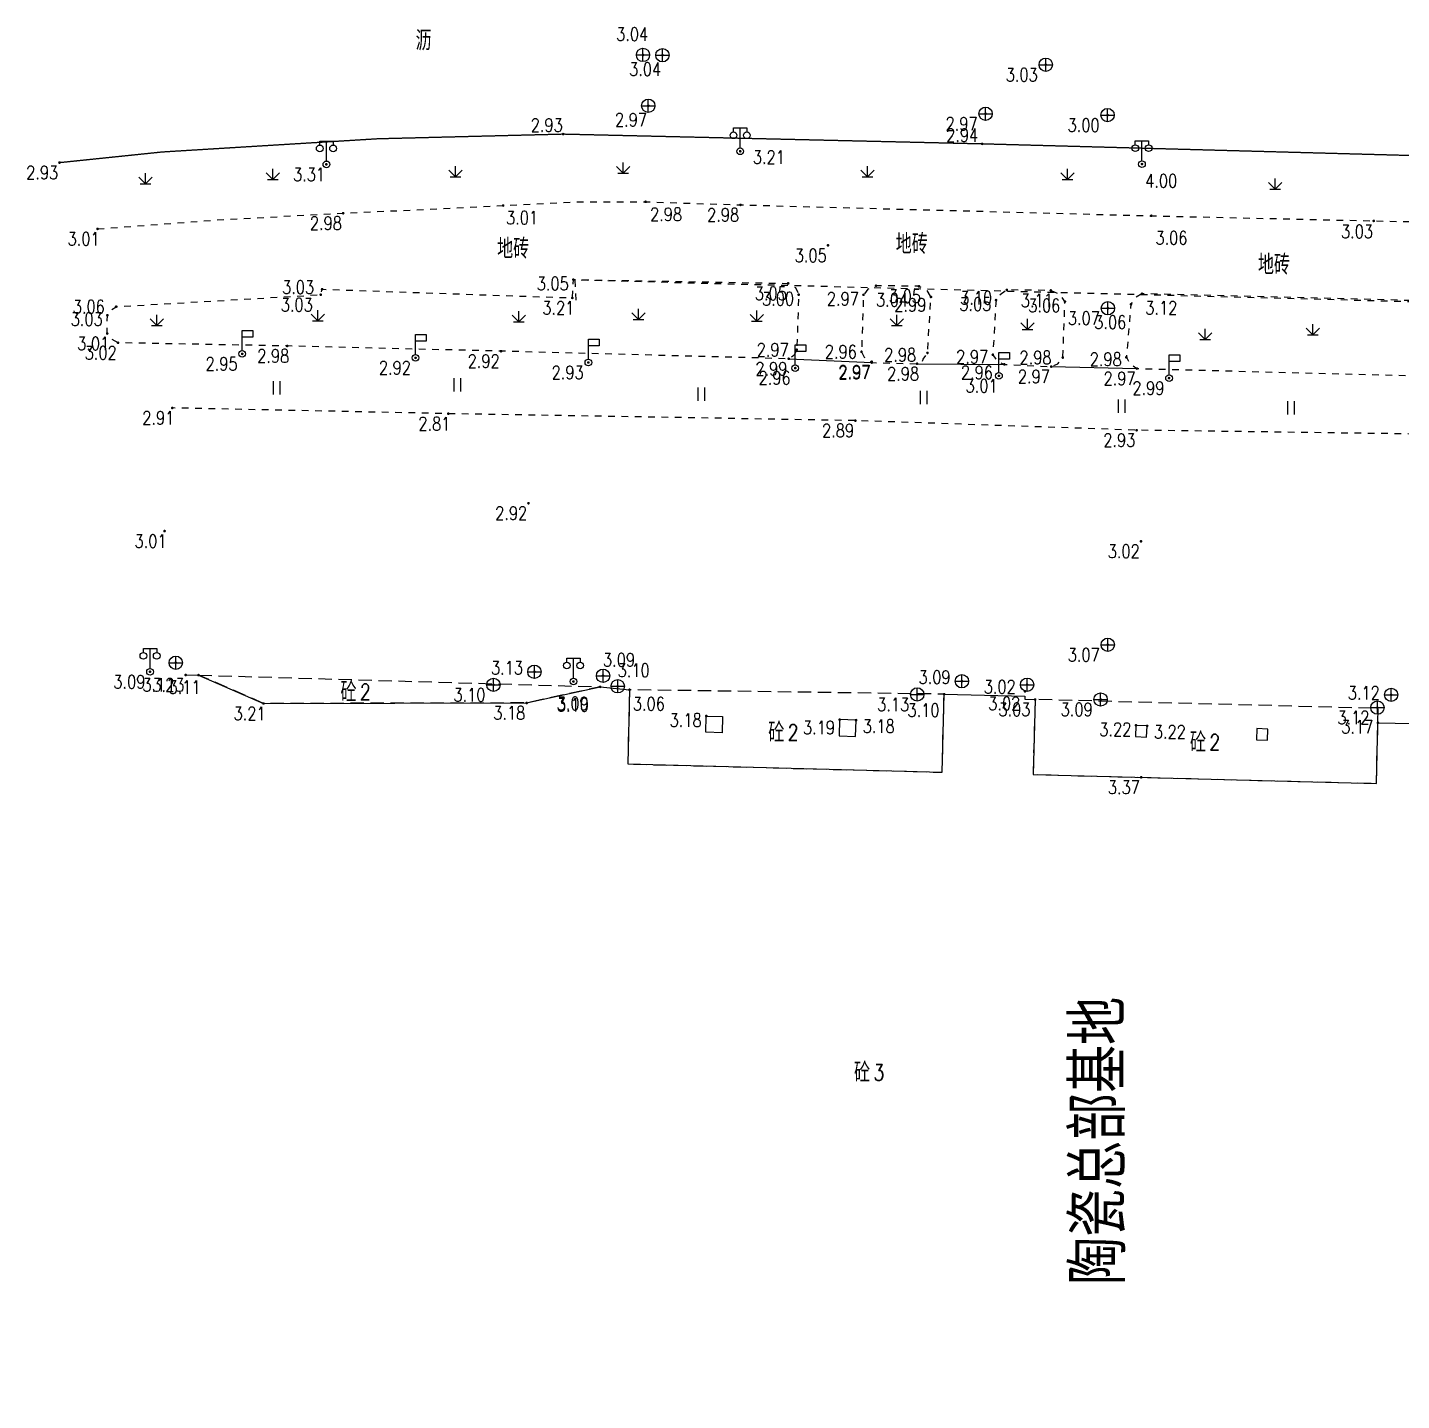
# Model space of a CAD drawing. Extents: x 500064 to 501389, y 2542464 to 2545400.
# Drawn here: x 500644.3 to 500747.4, y 2544947.7 to 2545050.8 of the extents above; entities that cross this region are included whole.
import ezdxf
from ezdxf.enums import TextEntityAlignment as Align

# ---------------------------------------------------------------- set-up
doc = ezdxf.new("R2010")
doc.units = 0
doc.header["$LTSCALE"] = 0.5
doc.linetypes.add('X5', pattern=[3, 2, -1])
doc.linetypes.add('X6', pattern=[2, 1, -1])
doc.layers.get('0').update_dxf_attribs({"linetype": 'CONTINUOUS', "lineweight": 5})
for name, color, linetype in [('0-文字', 7, 'CONTINUOUS'), ('GCD', 8, 'CONTINUOUS'), ('地形图', 8, 'CONTINUOUS')]:
    doc.layers.add(name, color=color, linetype=linetype)
doc.styles.add('HZ', font='romans.shx', dxfattribs={"width": 0.8, "bigfont": 'hztxt.shx'})
doc.styles.get("Standard").update_dxf_attribs({"font": 'simplex1.shx', "width": 0.7, "bigfont": 'hztxt.shx'})
doc.linetypes.add('1161', pattern='A,0,[149,AAA.SHX,S=0.15,R=0,X=0,Y=0],-1.6', length=1.6)

# ---------------------------------------------------------------- blocks, each defined once
blk = doc.blocks.new('gc097')
for p, q in [((-1, 2.9), (-1, 3.5)), ((-1, 3.5), (1, 3.5)), ((0, 0.5), (0, 3.5)), ((1, 3.5), (1, 2.9))]:
    blk.add_line(p, q)
for centre in [(-1, 2.4), (1, 2.4), (0, 0)]:
    blk.add_circle(centre, 0.5)
blk = doc.blocks.new('gc043')
for p, q in [((-1, 0), (1, 0)), ((0, -1), (0, 1))]:
    blk.add_line(p, q)
blk.add_circle((0, 0), 1)
blk = doc.blocks.new('gc124')
for p, q in [((-1, 1), (0, 0)), ((-0.8, 0), (0.8, 0)), ((0, 0), (0, 1.6)), ((0, 0), (1, 1))]:
    blk.add_line(p, q)
blk = doc.blocks.new('gc098')
for p, q in [((0, 0.5), (0, 3.5)), ((0, 3.5), (1.6, 3.5)), ((1.6, 2.5), (0, 2.5)), ((1.6, 3.5), (1.6, 2.5))]:
    blk.add_line(p, q)
blk.add_circle((0, 0), 0.5)
blk = doc.blocks.new('gc121')
for p, q in [((-0.5, -1), (-0.5, 1)), ((0.5, -1), (0.5, 1))]:
    blk.add_line(p, q)
blk = doc.blocks.new('GC200')
at = {"linetype": 'Continuous', "const_width": 0.2, "flags": 128}
blk.add_lwpolyline([(-0.1, 0, 1), (0.1, 0, 1)], format="xyb", close=True, dxfattribs=at)

msp = doc.modelspace()

# ---------------------------------------------------------------- linework, layer by layer
at = {"layer": '地形图', "linetype": 'Continuous', "const_width": 0.1, "elevation": 2.84, "flags": 128}
msp.add_lwpolyline([(500751.98, 2545041.04), (500715.93, 2545042.02), (500684.5, 2545042.75), (500670.58, 2545042.4), (500654.43, 2545041.41), (500646.72, 2545040.61)], dxfattribs=at)
at = {"layer": '地形图', "linetype": 'X6', "flags": 128}
for points, elevation in [([(500649.58, 2545035.64), (500659.27, 2545036.36), (500668, 2545036.81), (500680, 2545037.39), (500685.53, 2545037.68), (500690.69, 2545037.67), (500697.8, 2545037.44), (500728.62, 2545036.62), (500745.3, 2545036.24), (500759.2, 2545035.93)], 3.01), ([(500760.37, 2545020.08), (500727.52, 2545020.53), (500706.42, 2545021.25), (500675.89, 2545021.77), (500655.18, 2545022.2)], 2.9)]:
    msp.add_lwpolyline(points, dxfattribs=dict(at, elevation=elevation))
for points, elevation in [([(500651.11, 2545027.09), (500650.67, 2545027.34), (500650.3, 2545027.79), (500650.31, 2545029.16), (500650.59, 2545029.54), (500650.97, 2545029.8), (500666.32, 2545030.7), (500666.42, 2545031.11), (500685.19, 2545030.46), (500685.27, 2545031.83), (500701.38, 2545031.55), (500701.92, 2545031.23), (500702.17, 2545030.7), (500702.02, 2545026.57), (500701.85, 2545026.22), (500701.74, 2545026.09), (500701.42, 2545025.89), (500679.84, 2545026.46), (500663.8, 2545026.85)], 3.02), ([(500706.88, 2545026.42), (500707.09, 2545026.02), (500707.65, 2545025.6), (500711.05, 2545025.52), (500711.45, 2545025.71), (500711.5, 2545025.85), (500711.83, 2545026.33), (500712.09, 2545030.53), (500711.79, 2545031.02), (500711.19, 2545031.33), (500707.97, 2545031.37), (500707.36, 2545031.11), (500707.03, 2545030.69)], 2.96), ([(500716.97, 2545030.29), (500716.73, 2545026.19), (500717.04, 2545025.72), (500717.59, 2545025.47), (500721.11, 2545025.3), (500721.61, 2545025.51), (500721.98, 2545025.98), (500722.14, 2545030.18), (500721.8, 2545030.7), (500721.08, 2545031.02), (500717.78, 2545031.06), (500717.28, 2545030.7)], 3.05), ([(500727.92, 2545030.77), (500727.43, 2545030.47), (500727.09, 2545029.98), (500726.75, 2545026), (500726.99, 2545025.56), (500727.54, 2545025.16), (500753.65, 2545024.48), (500754.23, 2545024.82), (500754.69, 2545025.36), (500754.94, 2545029.2), (500754.62, 2545029.74), (500754.19, 2545030.11)], 3.12)]:
    msp.add_lwpolyline(points, close=True, dxfattribs=dict(at, elevation=elevation))
msp.add_lwpolyline([(500685.47, 2545030.28), (500685.39, 2545031.82), (500750, 2545030.14)], dxfattribs=at)
at = {"layer": '地形图', "linetype": '1161', "flags": 128}
msp.add_lwpolyline([(500701.42, 2545025.89), (500707.65, 2545025.6)], dxfattribs=at)
for points, elevation in [([(500711.05, 2545025.52), (500717.59, 2545025.47)], 2.98), ([(500721.11, 2545025.3), (500727.54, 2545025.16)], 2.97)]:
    msp.add_lwpolyline(points, dxfattribs=dict(at, elevation=elevation))
at = {"layer": '地形图', "linetype": 'Continuous', "elevation": 3.13, "flags": 128}
msp.add_lwpolyline([(500656.18, 2545002.16), (500657.15, 2545002.15), (500662.03, 2545000.02), (500681.76, 2545000.06), (500687.28, 2545001.27), (500689.48, 2545001.05), (500689.34, 2544995.48), (500712.93, 2544994.86), (500713.08, 2545000.72), (500719.13, 2545000.57), (500719.12, 2545000.34), (500719.9, 2545000.32), (500719.75, 2544994.69), (500745.5, 2544994.02), (500745.62, 2544998.57), (500752.08, 2544998.44), (500750.64, 2544942.91)], dxfattribs=at)
at = {"layer": '地形图', "linetype": 'X5', "flags": 128}
for points, elevation in [([(500657.15, 2545002.15), (500687.28, 2545001.27), (500681.76, 2545000.06), (500662.03, 2545000.02)], 3.11), ([(500689.48, 2545001.05), (500689.34, 2544995.48), (500712.93, 2544994.86), (500713.08, 2545000.72)], 3.13), ([(500719.9, 2545000.32), (500719.75, 2544994.69), (500745.5, 2544994.02), (500745.64, 2544999.65)], 3.13)]:
    msp.add_lwpolyline(points, close=True, dxfattribs=dict(at, elevation=elevation))
at = {"layer": '地形图', "linetype": 'Continuous', "flags": 128}
for points in [[(500695.21, 2544997.86), (500695.24, 2544999.08), (500696.46, 2544999.05), (500696.43, 2544997.83)], [(500706.43, 2544997.55), (500706.47, 2544998.77), (500705.24, 2544998.81), (500705.2, 2544997.59)], [(500728.27, 2544997.5), (500728.31, 2544998.34), (500727.47, 2544998.38), (500727.44, 2544997.54)], [(500737.34, 2544997.26), (500737.37, 2544998.1), (500736.53, 2544998.14), (500736.5, 2544997.3)]]:
    msp.add_lwpolyline(points, close=True, dxfattribs=at)

# ---------------------------------------------------------------- block references
at = {"layer": '地形图', "linetype": 'Continuous'}
ref = msp.add_blockref('GC200', (500690.49, 2545048.69, 3.04), dxfattribs=dict(at, xscale=0.5, yscale=0.5, zscale=0.5))
ref.add_attrib('height', '3.04', dxfattribs={"layer": 'GCD', "linetype": 'Continuous', "height": 1, "style": 'HZ', "width": 0.8}).set_placement((500688.48, 2545050.25, 3.04), align=Align.MIDDLE_LEFT)
ref = msp.add_blockref('GC200', (500691.95, 2545048.67, 3.04), dxfattribs=dict(at, xscale=0.5, yscale=0.5, zscale=0.5))
ref.add_attrib('height', '3.04', dxfattribs={"layer": 'GCD', "linetype": 'Continuous', "height": 1, "style": 'HZ', "width": 0.8}).set_placement((500689.45, 2545047.62, 3.04), align=Align.MIDDLE_LEFT)
ref = msp.add_blockref('GC200', (500691.95, 2545048.67, 3.04), dxfattribs=dict(at, xscale=0.5, yscale=0.5, zscale=0.5))
ref.add_attrib('height', '3.04', dxfattribs={"layer": 'GCD', "linetype": 'Continuous', "height": 1, "style": 'HZ', "width": 0.8}).set_placement((500689.45, 2545047.62, 3.04), align=Align.MIDDLE_LEFT)
at = {"layer": '地形图', "linetype": 'Continuous', "xscale": 0.5, "yscale": 0.5}
for name, p in [('gc043', (500690.49, 2545048.69, 3.04)), ('gc043', (500691.95, 2545048.67, 3.04)), ('gc043', (500720.7, 2545047.96, 3.03)), ('gc043', (500690.89, 2545044.88, 2.97)), ('gc043', (500716.19, 2545044.28, 2.97)), ('gc043', (500725.34, 2545044.18, 3)), ('gc097', (500697.78, 2545041.46, 3.21)), ('gc097', (500666.74, 2545040.48, 3.31)), ('gc097', (500727.92, 2545040.5, 4)), ('gc124', (500676.43, 2545039.55)), ('gc124', (500689.01, 2545039.81)), ('gc124', (500707.33, 2545039.55)), ('gc124', (500653.16, 2545039.03)), ('gc124', (500662.72, 2545039.34)), ('gc124', (500722.34, 2545039.34)), ('gc124', (500737.91, 2545038.62)), ('gc043', (500725.36, 2545029.68, 3.07)), ('gc124', (500654.03, 2545028.39)), ('gc124', (500666.1, 2545028.75)), ('gc124', (500681.17, 2545028.67)), ('gc124', (500690.15, 2545028.83)), ('gc124', (500699.04, 2545028.71)), ('gc124', (500709.52, 2545028.38)), ('gc098', (500660.43, 2545026.26, 2.95)), ('gc124', (500719.34, 2545028.08)), ('gc124', (500732.66, 2545027.34)), ('gc124', (500740.74, 2545027.68)), ('gc098', (500673.43, 2545025.96, 2.92)), ('gc098', (500686.39, 2545025.61, 2.93)), ('gc098', (500701.91, 2545025.19, 2.96)), ('gc098', (500717.19, 2545024.61, 3.01)), ('gc098', (500729.95, 2545024.44, 2.99)), ('gc121', (500663.02, 2545023.72)), ('gc121', (500676.57, 2545023.93)), ('gc121', (500694.87, 2545023.24)), ('gc121', (500711.55, 2545022.98)), ('gc121', (500726.4, 2545022.33)), ('gc121', (500739.12, 2545022.21)), ('gc043', (500725.35, 2545004.43, 3.07)), ('gc097', (500653.51, 2545002.4, 3.09)), ('gc043', (500655.44, 2545003.08, 3.12)), ('gc097', (500685.27, 2545001.67, 3.08)), ('gc043', (500682.34, 2545002.4, 3.13)), ('gc043', (500687.49, 2545002.1, 3.09)), ('gc043', (500714.41, 2545001.69, 3.09)), ('gc043', (500679.27, 2545001.42, 3.1)), ('gc043', (500688.59, 2545001.31, 3.1)), ('gc043', (500711.06, 2545000.7, 3.13)), ('gc043', (500719.3, 2545001.43, 3.02)), ('gc043', (500746.61, 2545000.67, 3.12)), ('gc043', (500724.82, 2545000.32, 3.09)), ('gc043', (500745.58, 2544999.71, 3.12))]:
    msp.add_blockref(name, p, dxfattribs=at)
at = {"layer": '地形图', "linetype": 'Continuous'}
ref = msp.add_blockref('GC200', (500720.7, 2545047.96, 3.03), dxfattribs=dict(at, xscale=0.5, yscale=0.5, zscale=0.5))
ref.add_attrib('height', '3.03', dxfattribs={"layer": 'GCD', "linetype": 'Continuous', "height": 1, "style": 'HZ', "width": 0.8}).set_placement((500717.7, 2545047.21, 3.03), align=Align.MIDDLE_LEFT)
ref = msp.add_blockref('GC200', (500690.89, 2545044.88, 2.97), dxfattribs=dict(at, xscale=0.5, yscale=0.5, zscale=0.5))
ref.add_attrib('height', '2.97', dxfattribs={"layer": 'GCD', "linetype": 'Continuous', "height": 1, "style": 'HZ', "width": 0.8}).set_placement((500688.39, 2545043.83, 2.97), align=Align.MIDDLE_LEFT)
ref = msp.add_blockref('GC200', (500684.5, 2545042.75, 2.92), dxfattribs=dict(at, xscale=0.5, yscale=0.5, zscale=0.5))
ref.add_attrib('height', '2.93', dxfattribs={"layer": 'GCD', "linetype": 'Continuous', "height": 1, "style": 'HZ', "width": 0.8}).set_placement((500682.07, 2545043.43, 2.93), align=Align.MIDDLE_LEFT)
ref = msp.add_blockref('GC200', (500716.19, 2545044.28, 2.97), dxfattribs=dict(at, xscale=0.5, yscale=0.5, zscale=0.5))
ref.add_attrib('height', '2.97', dxfattribs={"layer": 'GCD', "linetype": 'Continuous', "height": 1, "style": 'HZ', "width": 0.8}).set_placement((500713.19, 2545043.53, 2.97), align=Align.MIDDLE_LEFT)
ref = msp.add_blockref('GC200', (500725.34, 2545044.18, 3), dxfattribs=dict(at, xscale=0.5, yscale=0.5, zscale=0.5))
ref.add_attrib('height', '3.00', dxfattribs={"layer": 'GCD', "linetype": 'Continuous', "height": 1, "style": 'HZ', "width": 0.8}).set_placement((500722.34, 2545043.43, 3), align=Align.MIDDLE_LEFT)
ref = msp.add_blockref('GC200', (500715.93, 2545042.02, 2.94), dxfattribs=dict(at, xscale=0.5, yscale=0.5, zscale=0.5))
ref.add_attrib('height', '2.94', dxfattribs={"layer": 'GCD', "linetype": 'Continuous', "height": 1, "style": 'HZ', "width": 0.8}).set_placement((500713.23, 2545042.67, 2.94), align=Align.MIDDLE_LEFT)
ref = msp.add_blockref('GC200', (500697.78, 2545041.46, 3.21), dxfattribs=dict(at, xscale=0.5, yscale=0.5, zscale=0.5))
ref.add_attrib('height', '3.21', dxfattribs={"layer": 'GCD', "linetype": 'Continuous', "height": 1, "style": 'HZ', "width": 0.8}).set_placement((500698.73, 2545041.02, 3.21), align=Align.MIDDLE_LEFT)
ref = msp.add_blockref('GC200', (500646.72, 2545040.61, 2.93), dxfattribs=dict(at, xscale=0.5, yscale=0.5, zscale=0.5))
ref.add_attrib('height', '2.93', dxfattribs={"layer": 'GCD', "linetype": 'Continuous', "height": 1, "style": 'HZ', "width": 0.8}).set_placement((500644.22, 2545039.86, 2.93), align=Align.MIDDLE_LEFT)
ref = msp.add_blockref('GC200', (500666.74, 2545040.48, 3.31), dxfattribs=dict(at, xscale=0.5, yscale=0.5, zscale=0.5))
ref.add_attrib('height', '3.31', dxfattribs={"layer": 'GCD', "linetype": 'Continuous', "height": 1, "style": 'HZ', "width": 0.8}).set_placement((500664.24, 2545039.73, 3.31), align=Align.MIDDLE_LEFT)
ref = msp.add_blockref('GC200', (500727.92, 2545040.5, 4), dxfattribs=dict(at, xscale=0.5, yscale=0.5, zscale=0.5))
ref.add_attrib('height', '4.00', dxfattribs={"layer": 'GCD', "linetype": 'Continuous', "height": 1, "style": 'HZ', "width": 0.8}).set_placement((500728.16, 2545039.24, 4), align=Align.MIDDLE_LEFT)
ref = msp.add_blockref('GC200', (500680, 2545037.39, 3.01), dxfattribs=dict(at, xscale=0.5, yscale=0.5, zscale=0.5))
ref.add_attrib('height', '3.01', dxfattribs={"layer": 'GCD', "linetype": 'Continuous', "height": 1, "style": 'HZ', "width": 0.8}).set_placement((500680.22, 2545036.48, 3.01), align=Align.MIDDLE_LEFT)
ref = msp.add_blockref('GC200', (500690.69, 2545037.67, 2.98), dxfattribs=dict(at, xscale=0.5, yscale=0.5, zscale=0.5))
ref.add_attrib('height', '2.98', dxfattribs={"layer": 'GCD', "linetype": 'Continuous', "height": 1, "style": 'HZ', "width": 0.8}).set_placement((500691.02, 2545036.73, 2.98), align=Align.MIDDLE_LEFT)
ref = msp.add_blockref('GC200', (500697.8, 2545037.44, 2.98), dxfattribs=dict(at, xscale=0.5, yscale=0.5, zscale=0.5))
ref.add_attrib('height', '2.98', dxfattribs={"layer": 'GCD', "linetype": 'Continuous', "height": 1, "style": 'HZ', "width": 0.8}).set_placement((500695.3, 2545036.69, 2.98), align=Align.MIDDLE_LEFT)
ref = msp.add_blockref('GC200', (500668, 2545036.81, 2.98), dxfattribs=dict(at, xscale=0.5, yscale=0.5, zscale=0.5))
ref.add_attrib('height', '2.98', dxfattribs={"layer": 'GCD', "linetype": 'Continuous', "height": 1, "style": 'HZ', "width": 0.8}).set_placement((500665.5, 2545036.06, 2.98), align=Align.MIDDLE_LEFT)
ref = msp.add_blockref('GC200', (500728.62, 2545036.62, 3.06), dxfattribs=dict(at, xscale=0.5, yscale=0.5, zscale=0.5))
ref.add_attrib('height', '3.06', dxfattribs={"layer": 'GCD', "linetype": 'Continuous', "height": 1, "style": 'HZ', "width": 0.8}).set_placement((500728.93, 2545034.96, 3.06), align=Align.MIDDLE_LEFT)
ref = msp.add_blockref('GC200', (500745.3, 2545036.24, 3.03), dxfattribs=dict(at, xscale=0.5, yscale=0.5, zscale=0.5))
ref.add_attrib('height', '3.03', dxfattribs={"layer": 'GCD', "linetype": 'Continuous', "height": 1, "style": 'HZ', "width": 0.8}).set_placement((500742.85, 2545035.45, 3.03), align=Align.MIDDLE_LEFT)
ref = msp.add_blockref('GC200', (500649.58, 2545035.64, 3.01), dxfattribs=dict(at, xscale=0.5, yscale=0.5, zscale=0.5))
ref.add_attrib('height', '3.01', dxfattribs={"layer": 'GCD', "linetype": 'Continuous', "height": 1, "style": 'HZ', "width": 0.8}).set_placement((500647.33, 2545034.89, 3.01), align=Align.MIDDLE_LEFT)
ref = msp.add_blockref('GC200', (500704.37, 2545034.4, 3.05), dxfattribs=dict(at, xscale=0.5, yscale=0.5, zscale=0.5))
ref.add_attrib('height', '3.05', dxfattribs={"layer": 'GCD', "linetype": 'Continuous', "height": 1, "style": 'HZ', "width": 0.8}).set_placement((500701.87, 2545033.65, 3.05), align=Align.MIDDLE_LEFT)
ref = msp.add_blockref('GC200', (500685.27, 2545031.83, 3.05), dxfattribs=dict(at, xscale=0.5, yscale=0.5, zscale=0.5))
ref.add_attrib('height', '3.05', dxfattribs={"layer": 'GCD', "linetype": 'Continuous', "height": 1, "style": 'HZ', "width": 0.8}).set_placement((500682.52, 2545031.53, 3.05), align=Align.MIDDLE_LEFT)
ref = msp.add_blockref('GC200', (500666.42, 2545031.11, 3.03), dxfattribs=dict(at, xscale=0.5, yscale=0.5, zscale=0.5))
ref.add_attrib('height', '3.03', dxfattribs={"layer": 'GCD', "linetype": 'Continuous', "height": 1, "style": 'HZ', "width": 0.8}).set_placement((500663.42, 2545031.26, 3.03), align=Align.MIDDLE_LEFT)
ref = msp.add_blockref('GC200', (500701.38, 2545031.55, 3.05), dxfattribs=dict(at, xscale=0.5, yscale=0.5, zscale=0.5))
ref.add_attrib('height', '3.05', dxfattribs={"layer": 'GCD', "linetype": 'Continuous', "height": 1, "style": 'HZ', "width": 0.8}).set_placement((500698.88, 2545030.8, 3.05), align=Align.MIDDLE_LEFT)
ref = msp.add_blockref('GC200', (500707.97, 2545031.37, 3.04), dxfattribs=dict(at, xscale=0.5, yscale=0.5, zscale=0.5))
ref.add_attrib('height', '3.04', dxfattribs={"layer": 'GCD', "linetype": 'Continuous', "height": 1, "style": 'HZ', "width": 0.8}).set_placement((500707.97, 2545030.32, 3.04), align=Align.MIDDLE_LEFT)
ref = msp.add_blockref('GC200', (500711.19, 2545031.33, 3.05), dxfattribs=dict(at, xscale=0.5, yscale=0.5, zscale=0.5))
ref.add_attrib('height', '3.05', dxfattribs={"layer": 'GCD', "linetype": 'Continuous', "height": 1, "style": 'HZ', "width": 0.8}).set_placement((500708.94, 2545030.58, 3.05), align=Align.MIDDLE_LEFT)
ref = msp.add_blockref('GC200', (500717.78, 2545031.06, 3.1), dxfattribs=dict(at, xscale=0.5, yscale=0.5, zscale=0.5))
ref.add_attrib('height', '3.10', dxfattribs={"layer": 'GCD', "linetype": 'Continuous', "height": 1, "style": 'HZ', "width": 0.8}).set_placement((500714.28, 2545030.46, 3.1), align=Align.MIDDLE_LEFT)
ref = msp.add_blockref('GC200', (500721.08, 2545031.02, 3.1), dxfattribs=dict(at, xscale=0.5, yscale=0.5, zscale=0.5))
ref.add_attrib('height', '3.11', dxfattribs={"layer": 'GCD', "linetype": 'Continuous', "height": 1, "style": 'HZ', "width": 0.8}).set_placement((500718.83, 2545030.27, 3.11), align=Align.MIDDLE_LEFT)
ref = msp.add_blockref('GC200', (500650.97, 2545029.8, 3.06), dxfattribs=dict(at, xscale=0.5, yscale=0.5, zscale=0.5))
ref.add_attrib('height', '3.06', dxfattribs={"layer": 'GCD', "linetype": 'Continuous', "height": 1, "style": 'HZ', "width": 0.8}).set_placement((500647.72, 2545029.8, 3.06), align=Align.MIDDLE_LEFT)
ref = msp.add_blockref('GC200', (500666.32, 2545030.7, 3.03), dxfattribs=dict(at, xscale=0.5, yscale=0.5, zscale=0.5))
ref.add_attrib('height', '3.03', dxfattribs={"layer": 'GCD', "linetype": 'Continuous', "height": 1, "style": 'HZ', "width": 0.8}).set_placement((500663.32, 2545029.95, 3.03), align=Align.MIDDLE_LEFT)
ref = msp.add_blockref('GC200', (500685.19, 2545030.46, 3.21), dxfattribs=dict(at, xscale=0.5, yscale=0.5, zscale=0.5))
ref.add_attrib('height', '3.21', dxfattribs={"layer": 'GCD', "linetype": 'Continuous', "height": 1, "style": 'HZ', "width": 0.8}).set_placement((500682.94, 2545029.71, 3.21), align=Align.MIDDLE_LEFT)
ref = msp.add_blockref('GC200', (500702.17, 2545030.7, 3), dxfattribs=dict(at, xscale=0.5, yscale=0.5, zscale=0.5))
ref.add_attrib('height', '3.00', dxfattribs={"layer": 'GCD', "linetype": 'Continuous', "height": 1, "style": 'HZ', "width": 0.8}).set_placement((500699.42, 2545030.4, 3), align=Align.MIDDLE_LEFT)
ref = msp.add_blockref('GC200', (500707.03, 2545030.69, 2.97), dxfattribs=dict(at, xscale=0.5, yscale=0.5, zscale=0.5))
ref.add_attrib('height', '2.97', dxfattribs={"layer": 'GCD', "linetype": 'Continuous', "height": 1, "style": 'HZ', "width": 0.8}).set_placement((500704.28, 2545030.39, 2.97), align=Align.MIDDLE_LEFT)
ref = msp.add_blockref('GC200', (500712.09, 2545030.53, 2.99), dxfattribs=dict(at, xscale=0.5, yscale=0.5, zscale=0.5))
ref.add_attrib('height', '2.99', dxfattribs={"layer": 'GCD', "linetype": 'Continuous', "height": 1, "style": 'HZ', "width": 0.8}).set_placement((500709.34, 2545029.93, 2.99), align=Align.MIDDLE_LEFT)
ref = msp.add_blockref('GC200', (500716.97, 2545030.29, 3.05), dxfattribs=dict(at, xscale=0.5, yscale=0.5, zscale=0.5))
ref.add_attrib('height', '3.05', dxfattribs={"layer": 'GCD', "linetype": 'Continuous', "height": 1, "style": 'HZ', "width": 0.8}).set_placement((500714.22, 2545029.99, 3.05), align=Align.MIDDLE_LEFT)
ref = msp.add_blockref('GC200', (500722.14, 2545030.18, 3.06), dxfattribs=dict(at, xscale=0.5, yscale=0.5, zscale=0.5))
ref.add_attrib('height', '3.06', dxfattribs={"layer": 'GCD', "linetype": 'Continuous', "height": 1, "style": 'HZ', "width": 0.8}).set_placement((500719.39, 2545029.88, 3.06), align=Align.MIDDLE_LEFT)
ref = msp.add_blockref('GC200', (500727.09, 2545029.98, 3.06), dxfattribs=dict(at, xscale=0.5, yscale=0.5, zscale=0.5))
ref.add_attrib('height', '3.06', dxfattribs={"layer": 'GCD', "linetype": 'Continuous', "height": 1, "style": 'HZ', "width": 0.8}).set_placement((500724.34, 2545028.63, 3.06), align=Align.MIDDLE_LEFT)
ref = msp.add_blockref('GC200', (500727.92, 2545030.77, 3.12), dxfattribs=dict(at, xscale=0.5, yscale=0.5, zscale=0.5))
ref.add_attrib('height', '3.12', dxfattribs={"layer": 'GCD', "linetype": 'Continuous', "height": 1, "style": 'HZ', "width": 0.8}).set_placement((500728.17, 2545029.72, 3.12), align=Align.MIDDLE_LEFT)
ref = msp.add_blockref('GC200', (500650.31, 2545029.16, 3.03), dxfattribs=dict(at, xscale=0.5, yscale=0.5, zscale=0.5))
ref.add_attrib('height', '3.03', dxfattribs={"layer": 'GCD', "linetype": 'Continuous', "height": 1, "style": 'HZ', "width": 0.8}).set_placement((500647.56, 2545028.86, 3.03), align=Align.MIDDLE_LEFT)
ref = msp.add_blockref('GC200', (500725.36, 2545029.68, 3.07), dxfattribs=dict(at, xscale=0.5, yscale=0.5, zscale=0.5))
ref.add_attrib('height', '3.07', dxfattribs={"layer": 'GCD', "linetype": 'Continuous', "height": 1, "style": 'HZ', "width": 0.8}).set_placement((500722.36, 2545028.93, 3.07), align=Align.MIDDLE_LEFT)
ref = msp.add_blockref('GC200', (500650.3, 2545027.79, 3.01), dxfattribs=dict(at, xscale=0.5, yscale=0.5, zscale=0.5))
ref.add_attrib('height', '3.01', dxfattribs={"layer": 'GCD', "linetype": 'Continuous', "height": 1, "style": 'HZ', "width": 0.8}).set_placement((500648.05, 2545027.04, 3.01), align=Align.MIDDLE_LEFT)
ref = msp.add_blockref('GC200', (500651.11, 2545027.09, 3.02), dxfattribs=dict(at, xscale=0.5, yscale=0.5, zscale=0.5))
ref.add_attrib('height', '3.02', dxfattribs={"layer": 'GCD', "linetype": 'Continuous', "height": 1, "style": 'HZ', "width": 0.8}).set_placement((500648.61, 2545026.34, 3.02), align=Align.MIDDLE_LEFT)
ref = msp.add_blockref('GC200', (500663.8, 2545026.85, 2.98), dxfattribs=dict(at, xscale=0.5, yscale=0.5, zscale=0.5))
ref.add_attrib('height', '2.98', dxfattribs={"layer": 'GCD', "linetype": 'Continuous', "height": 1, "style": 'HZ', "width": 0.8}).set_placement((500661.55, 2545026.1, 2.98), align=Align.MIDDLE_LEFT)
ref = msp.add_blockref('GC200', (500702.02, 2545026.57, 2.97), dxfattribs=dict(at, xscale=0.5, yscale=0.5, zscale=0.5))
ref.add_attrib('height', '2.97', dxfattribs={"layer": 'GCD', "linetype": 'Continuous', "height": 1, "style": 'HZ', "width": 0.8}).set_placement((500699.02, 2545026.57, 2.97), align=Align.MIDDLE_LEFT)
ref = msp.add_blockref('GC200', (500706.88, 2545026.42, 2.96), dxfattribs=dict(at, xscale=0.5, yscale=0.5, zscale=0.5))
ref.add_attrib('height', '2.96', dxfattribs={"layer": 'GCD', "linetype": 'Continuous', "height": 1, "style": 'HZ', "width": 0.8}).set_placement((500704.13, 2545026.42, 2.96), align=Align.MIDDLE_LEFT)
ref = msp.add_blockref('GC200', (500660.43, 2545026.26, 2.95), dxfattribs=dict(at, xscale=0.5, yscale=0.5, zscale=0.5))
ref.add_attrib('height', '2.95', dxfattribs={"layer": 'GCD', "linetype": 'Continuous', "height": 1, "style": 'HZ', "width": 0.8}).set_placement((500657.68, 2545025.51, 2.95), align=Align.MIDDLE_LEFT)
ref = msp.add_blockref('GC200', (500673.43, 2545025.96, 2.92), dxfattribs=dict(at, xscale=0.5, yscale=0.5, zscale=0.5))
ref.add_attrib('height', '2.92', dxfattribs={"layer": 'GCD', "linetype": 'Continuous', "height": 1, "style": 'HZ', "width": 0.8}).set_placement((500670.68, 2545025.22, 2.92), align=Align.MIDDLE_LEFT)
ref = msp.add_blockref('GC200', (500679.84, 2545026.46, 2.92), dxfattribs=dict(at, xscale=0.5, yscale=0.5, zscale=0.5))
ref.add_attrib('height', '2.92', dxfattribs={"layer": 'GCD', "linetype": 'Continuous', "height": 1, "style": 'HZ', "width": 0.8}).set_placement((500677.34, 2545025.71, 2.92), align=Align.MIDDLE_LEFT)
ref = msp.add_blockref('GC200', (500701.42, 2545025.89, 2.98), dxfattribs=dict(at, xscale=0.5, yscale=0.5, zscale=0.5))
ref.add_attrib('height', '2.99', dxfattribs={"layer": 'GCD', "linetype": 'Continuous', "height": 1, "style": 'HZ', "width": 0.8}).set_placement((500698.92, 2545025.14, 2.99), align=Align.MIDDLE_LEFT)
ref = msp.add_blockref('GC200', (500711.83, 2545026.33, 2.98), dxfattribs=dict(at, xscale=0.5, yscale=0.5, zscale=0.5))
ref.add_attrib('height', '2.98', dxfattribs={"layer": 'GCD', "linetype": 'Continuous', "height": 1, "style": 'HZ', "width": 0.8}).set_placement((500708.58, 2545026.18, 2.98), align=Align.MIDDLE_LEFT)
ref = msp.add_blockref('GC200', (500716.73, 2545026.19, 2.97), dxfattribs=dict(at, xscale=0.5, yscale=0.5, zscale=0.5))
ref.add_attrib('height', '2.97', dxfattribs={"layer": 'GCD', "linetype": 'Continuous', "height": 1, "style": 'HZ', "width": 0.8}).set_placement((500713.98, 2545026.04, 2.97), align=Align.MIDDLE_LEFT)
ref = msp.add_blockref('GC200', (500721.98, 2545025.98, 2.98), dxfattribs=dict(at, xscale=0.5, yscale=0.5, zscale=0.5))
ref.add_attrib('height', '2.98', dxfattribs={"layer": 'GCD', "linetype": 'Continuous', "height": 1, "style": 'HZ', "width": 0.8}).set_placement((500718.73, 2545025.98, 2.98), align=Align.MIDDLE_LEFT)
ref = msp.add_blockref('GC200', (500726.75, 2545026, 2.98), dxfattribs=dict(at, xscale=0.5, yscale=0.5, zscale=0.5))
ref.add_attrib('height', '2.98', dxfattribs={"layer": 'GCD', "linetype": 'Continuous', "height": 1, "style": 'HZ', "width": 0.8}).set_placement((500724, 2545025.85, 2.98), align=Align.MIDDLE_LEFT)
ref = msp.add_blockref('GC200', (500686.39, 2545025.61, 2.93), dxfattribs=dict(at, xscale=0.5, yscale=0.5, zscale=0.5))
ref.add_attrib('height', '2.93', dxfattribs={"layer": 'GCD', "linetype": 'Continuous', "height": 1, "style": 'HZ', "width": 0.8}).set_placement((500683.64, 2545024.86, 2.93), align=Align.MIDDLE_LEFT)
ref = msp.add_blockref('GC200', (500701.91, 2545025.19, 2.96), dxfattribs=dict(at, xscale=0.5, yscale=0.5, zscale=0.5))
ref.add_attrib('height', '2.96', dxfattribs={"layer": 'GCD', "linetype": 'Continuous', "height": 1, "style": 'HZ', "width": 0.8}).set_placement((500699.16, 2545024.45, 2.96), align=Align.MIDDLE_LEFT)
ref = msp.add_blockref('GC200', (500707.65, 2545025.67, 2.96), dxfattribs=dict(at, xscale=0.5, yscale=0.5, zscale=0.5))
ref.add_attrib('height', '2.97', dxfattribs={"layer": 'GCD', "linetype": 'Continuous', "height": 1, "style": 'HZ', "width": 0.8}).set_placement((500705.15, 2545024.92, 2.97), align=Align.MIDDLE_LEFT)
ref = msp.add_blockref('GC200', (500707.65, 2545025.6, 2.97), dxfattribs=dict(at, xscale=0.5, yscale=0.5, zscale=0.5))
ref.add_attrib('height', '2.97', dxfattribs={"layer": 'GCD', "linetype": 'Continuous', "height": 1, "style": 'HZ', "width": 0.8}).set_placement((500705.15, 2545024.85, 2.97), align=Align.MIDDLE_LEFT)
ref = msp.add_blockref('GC200', (500711.05, 2545025.52, 2.98), dxfattribs=dict(at, xscale=0.5, yscale=0.5, zscale=0.5))
ref.add_attrib('height', '2.98', dxfattribs={"layer": 'GCD', "linetype": 'Continuous', "height": 1, "style": 'HZ', "width": 0.8}).set_placement((500708.8, 2545024.77, 2.98), align=Align.MIDDLE_LEFT)
ref = msp.add_blockref('GC200', (500717.59, 2545025.47, 2.96), dxfattribs=dict(at, xscale=0.5, yscale=0.5, zscale=0.5))
ref.add_attrib('height', '2.96', dxfattribs={"layer": 'GCD', "linetype": 'Continuous', "height": 1, "style": 'HZ', "width": 0.8}).set_placement((500714.34, 2545024.87, 2.96), align=Align.MIDDLE_LEFT)
ref = msp.add_blockref('GC200', (500721.11, 2545025.3, 2.97), dxfattribs=dict(at, xscale=0.5, yscale=0.5, zscale=0.5))
ref.add_attrib('height', '2.97', dxfattribs={"layer": 'GCD', "linetype": 'Continuous', "height": 1, "style": 'HZ', "width": 0.8}).set_placement((500718.61, 2545024.55, 2.97), align=Align.MIDDLE_LEFT)
ref = msp.add_blockref('GC200', (500727.54, 2545025.16, 2.97), dxfattribs=dict(at, xscale=0.5, yscale=0.5, zscale=0.5))
ref.add_attrib('height', '2.97', dxfattribs={"layer": 'GCD', "linetype": 'Continuous', "height": 1, "style": 'HZ', "width": 0.8}).set_placement((500725.04, 2545024.41, 2.97), align=Align.MIDDLE_LEFT)
ref = msp.add_blockref('GC200', (500717.19, 2545024.61, 3.01), dxfattribs=dict(at, xscale=0.5, yscale=0.5, zscale=0.5))
ref.add_attrib('height', '3.01', dxfattribs={"layer": 'GCD', "linetype": 'Continuous', "height": 1, "style": 'HZ', "width": 0.8}).set_placement((500714.69, 2545023.86, 3.01), align=Align.MIDDLE_LEFT)
ref = msp.add_blockref('GC200', (500729.95, 2545024.44, 2.99), dxfattribs=dict(at, xscale=0.5, yscale=0.5, zscale=0.5))
ref.add_attrib('height', '2.99', dxfattribs={"layer": 'GCD', "linetype": 'Continuous', "height": 1, "style": 'HZ', "width": 0.8}).set_placement((500727.2, 2545023.69, 2.99), align=Align.MIDDLE_LEFT)
ref = msp.add_blockref('GC200', (500655.18, 2545022.2, 2.91), dxfattribs=dict(at, xscale=0.5, yscale=0.5, zscale=0.5))
ref.add_attrib('height', '2.91', dxfattribs={"layer": 'GCD', "linetype": 'Continuous', "height": 1, "style": 'HZ', "width": 0.8}).set_placement((500652.93, 2545021.45, 2.91), align=Align.MIDDLE_LEFT)
ref = msp.add_blockref('GC200', (500675.89, 2545021.77, 2.81), dxfattribs=dict(at, xscale=0.5, yscale=0.5, zscale=0.5))
ref.add_attrib('height', '2.81', dxfattribs={"layer": 'GCD', "linetype": 'Continuous', "height": 1, "style": 'HZ', "width": 0.8}).set_placement((500673.64, 2545021.02, 2.81), align=Align.MIDDLE_LEFT)
ref = msp.add_blockref('GC200', (500706.42, 2545021.25, 2.89), dxfattribs=dict(at, xscale=0.5, yscale=0.5, zscale=0.5))
ref.add_attrib('height', '2.89', dxfattribs={"layer": 'GCD', "linetype": 'Continuous', "height": 1, "style": 'HZ', "width": 0.8}).set_placement((500703.92, 2545020.5, 2.89), align=Align.MIDDLE_LEFT)
ref = msp.add_blockref('GC200', (500727.52, 2545020.53, 2.93), dxfattribs=dict(at, xscale=0.5, yscale=0.5, zscale=0.5))
ref.add_attrib('height', '2.93', dxfattribs={"layer": 'GCD', "linetype": 'Continuous', "height": 1, "style": 'HZ', "width": 0.8}).set_placement((500725.02, 2545019.78, 2.93), align=Align.MIDDLE_LEFT)
ref = msp.add_blockref('GC200', (500681.9, 2545015.05, 2.92), dxfattribs=dict(at, xscale=0.5, yscale=0.5, zscale=0.5))
ref.add_attrib('height', '2.92', dxfattribs={"layer": 'GCD', "linetype": 'Continuous', "height": 1, "style": 'HZ', "width": 0.8}).set_placement((500679.4, 2545014.3, 2.92), align=Align.MIDDLE_LEFT)
ref = msp.add_blockref('GC200', (500654.6, 2545012.96, 3.01), dxfattribs=dict(at, xscale=0.5, yscale=0.5, zscale=0.5))
ref.add_attrib('height', '3.01', dxfattribs={"layer": 'GCD', "linetype": 'Continuous', "height": 1, "style": 'HZ', "width": 0.8}).set_placement((500652.35, 2545012.21, 3.01), align=Align.MIDDLE_LEFT)
ref = msp.add_blockref('GC200', (500727.85, 2545012.19, 3.02), dxfattribs=dict(at, xscale=0.5, yscale=0.5, zscale=0.5))
ref.add_attrib('height', '3.02', dxfattribs={"layer": 'GCD', "linetype": 'Continuous', "height": 1, "style": 'HZ', "width": 0.8}).set_placement((500725.35, 2545011.44, 3.02), align=Align.MIDDLE_LEFT)
ref = msp.add_blockref('GC200', (500725.35, 2545004.43, 3.07), dxfattribs=dict(at, xscale=0.5, yscale=0.5, zscale=0.5))
ref.add_attrib('height', '3.07', dxfattribs={"layer": 'GCD', "linetype": 'Continuous', "height": 1, "style": 'HZ', "width": 0.8}).set_placement((500722.35, 2545003.68, 3.07), align=Align.MIDDLE_LEFT)
ref = msp.add_blockref('GC200', (500655.44, 2545003.08, 3.12), dxfattribs=dict(at, xscale=0.5, yscale=0.5, zscale=0.5))
ref.add_attrib('height', '3.12', dxfattribs={"layer": 'GCD', "linetype": 'Continuous', "height": 1, "style": 'HZ', "width": 0.8}).set_placement((500652.94, 2545001.43, 3.12), align=Align.MIDDLE_LEFT)
ref = msp.add_blockref('GC200', (500682.34, 2545002.4, 3.13), dxfattribs=dict(at, xscale=0.5, yscale=0.5, zscale=0.5))
ref.add_attrib('height', '3.13', dxfattribs={"layer": 'GCD', "linetype": 'Continuous', "height": 1, "style": 'HZ', "width": 0.8}).set_placement((500679.09, 2545002.7, 3.13), align=Align.MIDDLE_LEFT)
ref = msp.add_blockref('GC200', (500687.49, 2545002.1, 3.09), dxfattribs=dict(at, xscale=0.5, yscale=0.5, zscale=0.5))
ref.add_attrib('height', '3.09', dxfattribs={"layer": 'GCD', "linetype": 'Continuous', "height": 1, "style": 'HZ', "width": 0.8}).set_placement((500687.49, 2545003.3, 3.09), align=Align.MIDDLE_LEFT)
ref = msp.add_blockref('GC200', (500653.51, 2545002.4, 3.09), dxfattribs=dict(at, xscale=0.5, yscale=0.5, zscale=0.5))
ref.add_attrib('height', '3.09', dxfattribs={"layer": 'GCD', "linetype": 'Continuous', "height": 1, "style": 'HZ', "width": 0.8}).set_placement((500650.76, 2545001.65, 3.09), align=Align.MIDDLE_LEFT)
ref = msp.add_blockref('GC200', (500656.18, 2545002.16, 3.13), dxfattribs=dict(at, xscale=0.5, yscale=0.5, zscale=0.5))
ref.add_attrib('height', '3.13', dxfattribs={"layer": 'GCD', "linetype": 'Continuous', "height": 1, "style": 'HZ', "width": 0.8}).set_placement((500653.68, 2545001.41, 3.13), align=Align.MIDDLE_LEFT)
ref = msp.add_blockref('GC200', (500657.15, 2545002.15, 3.11), dxfattribs=dict(at, xscale=0.5, yscale=0.5, zscale=0.5))
ref.add_attrib('height', '3.11', dxfattribs={"layer": 'GCD', "linetype": 'Continuous', "height": 1, "style": 'HZ', "width": 0.8}).set_placement((500654.9, 2545001.25, 3.11), align=Align.MIDDLE_LEFT)
ref = msp.add_blockref('GC200', (500688.59, 2545001.31, 3.1), dxfattribs=dict(at, xscale=0.5, yscale=0.5, zscale=0.5))
ref.add_attrib('height', '3.10', dxfattribs={"layer": 'GCD', "linetype": 'Continuous', "height": 1, "style": 'HZ', "width": 0.8}).set_placement((500688.59, 2545002.51, 3.1), align=Align.MIDDLE_LEFT)
ref = msp.add_blockref('GC200', (500714.41, 2545001.69, 3.09), dxfattribs=dict(at, xscale=0.5, yscale=0.5, zscale=0.5))
ref.add_attrib('height', '3.09', dxfattribs={"layer": 'GCD', "linetype": 'Continuous', "height": 1, "style": 'HZ', "width": 0.8}).set_placement((500711.16, 2545001.99, 3.09), align=Align.MIDDLE_LEFT)
ref = msp.add_blockref('GC200', (500679.27, 2545001.42, 3.1), dxfattribs=dict(at, xscale=0.5, yscale=0.5, zscale=0.5))
ref.add_attrib('height', '3.10', dxfattribs={"layer": 'GCD', "linetype": 'Continuous', "height": 1, "style": 'HZ', "width": 0.8}).set_placement((500676.27, 2545000.67, 3.1), align=Align.MIDDLE_LEFT)
ref = msp.add_blockref('GC200', (500685.27, 2545001.67, 3.08), dxfattribs=dict(at, xscale=0.5, yscale=0.5, zscale=0.5))
ref.add_attrib('height', '3.09', dxfattribs={"layer": 'GCD', "linetype": 'Continuous', "height": 1, "style": 'HZ', "width": 0.8}).set_placement((500684.02, 2545000.02, 3.09), align=Align.MIDDLE_LEFT)
ref = msp.add_blockref('GC200', (500687.28, 2545001.27, 3.1), dxfattribs=dict(at, xscale=0.5, yscale=0.5, zscale=0.5))
ref.add_attrib('height', '3.10', dxfattribs={"layer": 'GCD', "linetype": 'Continuous', "height": 1, "style": 'HZ', "width": 0.8}).set_placement((500684.03, 2544999.92, 3.1), align=Align.MIDDLE_LEFT)
ref = msp.add_blockref('GC200', (500689.48, 2545001.05, 3.06), dxfattribs=dict(at, xscale=0.5, yscale=0.5, zscale=0.5))
ref.add_attrib('height', '3.06', dxfattribs={"layer": 'GCD', "linetype": 'Continuous', "height": 1, "style": 'HZ', "width": 0.8}).set_placement((500689.73, 2545000, 3.06), align=Align.MIDDLE_LEFT)
ref = msp.add_blockref('GC200', (500719.3, 2545001.43, 3.02), dxfattribs=dict(at, xscale=0.5, yscale=0.5, zscale=0.5))
ref.add_attrib('height', '3.02', dxfattribs={"layer": 'GCD', "linetype": 'Continuous', "height": 1, "style": 'HZ', "width": 0.8}).set_placement((500716.05, 2545001.28, 3.02), align=Align.MIDDLE_LEFT)
ref = msp.add_blockref('GC200', (500746.61, 2545000.67, 3.12), dxfattribs=dict(at, xscale=0.5, yscale=0.5, zscale=0.5))
ref.add_attrib('height', '3.12', dxfattribs={"layer": 'GCD', "linetype": 'Continuous', "height": 1, "style": 'HZ', "width": 0.8}).set_placement((500743.36, 2545000.82, 3.12), align=Align.MIDDLE_LEFT)
ref = msp.add_blockref('GC200', (500662.03, 2545000.02, 3.21), dxfattribs=dict(at, xscale=0.5, yscale=0.5, zscale=0.5))
ref.add_attrib('height', '3.21', dxfattribs={"layer": 'GCD', "linetype": 'Continuous', "height": 1, "style": 'HZ', "width": 0.8}).set_placement((500659.78, 2544999.27, 3.21), align=Align.MIDDLE_LEFT)
ref = msp.add_blockref('GC200', (500681.76, 2545000.06, 3.18), dxfattribs=dict(at, xscale=0.5, yscale=0.5, zscale=0.5))
ref.add_attrib('height', '3.18', dxfattribs={"layer": 'GCD', "linetype": 'Continuous', "height": 1, "style": 'HZ', "width": 0.8}).set_placement((500679.26, 2544999.31, 3.18), align=Align.MIDDLE_LEFT)
ref = msp.add_blockref('GC200', (500711.06, 2545000.7, 3.13), dxfattribs=dict(at, xscale=0.5, yscale=0.5, zscale=0.5))
ref.add_attrib('height', '3.13', dxfattribs={"layer": 'GCD', "linetype": 'Continuous', "height": 1, "style": 'HZ', "width": 0.8}).set_placement((500708.06, 2544999.95, 3.13), align=Align.MIDDLE_LEFT)
ref = msp.add_blockref('GC200', (500713.08, 2545000.72, 3.1), dxfattribs=dict(at, xscale=0.5, yscale=0.5, zscale=0.5))
ref.add_attrib('height', '3.10', dxfattribs={"layer": 'GCD', "linetype": 'Continuous', "height": 1, "style": 'HZ', "width": 0.8}).set_placement((500710.33, 2544999.52, 3.1), align=Align.MIDDLE_LEFT)
ref = msp.add_blockref('GC200', (500719.14, 2545000.93, 3.02), dxfattribs=dict(at, xscale=0.5, yscale=0.5, zscale=0.5))
ref.add_attrib('height', '3.02', dxfattribs={"layer": 'GCD', "linetype": 'Continuous', "height": 1, "style": 'HZ', "width": 0.8}).set_placement((500716.39, 2545000.03, 3.02), align=Align.MIDDLE_LEFT)
ref = msp.add_blockref('GC200', (500719.9, 2545000.32, 3.03), dxfattribs=dict(at, xscale=0.5, yscale=0.5, zscale=0.5))
ref.add_attrib('height', '3.03', dxfattribs={"layer": 'GCD', "linetype": 'Continuous', "height": 1, "style": 'HZ', "width": 0.8}).set_placement((500717.15, 2544999.57, 3.03), align=Align.MIDDLE_LEFT)
ref = msp.add_blockref('GC200', (500724.82, 2545000.32, 3.09), dxfattribs=dict(at, xscale=0.5, yscale=0.5, zscale=0.5))
ref.add_attrib('height', '3.09', dxfattribs={"layer": 'GCD', "linetype": 'Continuous', "height": 1, "style": 'HZ', "width": 0.8}).set_placement((500721.82, 2544999.57, 3.09), align=Align.MIDDLE_LEFT)
ref = msp.add_blockref('GC200', (500695.24, 2544999.08, 3.18), dxfattribs=dict(at, xscale=0.5, yscale=0.5, zscale=0.5))
ref.add_attrib('height', '3.18', dxfattribs={"layer": 'GCD', "linetype": 'Continuous', "height": 1, "style": 'HZ', "width": 0.8}).set_placement((500692.49, 2544998.78, 3.18), align=Align.MIDDLE_LEFT)
ref = msp.add_blockref('GC200', (500745.58, 2544999.71, 3.12), dxfattribs=dict(at, xscale=0.5, yscale=0.5, zscale=0.5))
ref.add_attrib('height', '3.12', dxfattribs={"layer": 'GCD', "linetype": 'Continuous', "height": 1, "style": 'HZ', "width": 0.8}).set_placement((500742.58, 2544998.96, 3.12), align=Align.MIDDLE_LEFT)
ref = msp.add_blockref('GC200', (500705.24, 2544998.81, 3.19), dxfattribs=dict(at, xscale=0.5, yscale=0.5, zscale=0.5))
ref.add_attrib('height', '3.19', dxfattribs={"layer": 'GCD', "linetype": 'Continuous', "height": 1, "style": 'HZ', "width": 0.8}).set_placement((500702.49, 2544998.21, 3.19), align=Align.MIDDLE_LEFT)
ref = msp.add_blockref('GC200', (500706.47, 2544998.77, 3.18), dxfattribs=dict(at, xscale=0.5, yscale=0.5, zscale=0.5))
ref.add_attrib('height', '3.18', dxfattribs={"layer": 'GCD', "linetype": 'Continuous', "height": 1, "style": 'HZ', "width": 0.8}).set_placement((500706.97, 2544998.32, 3.18), align=Align.MIDDLE_LEFT)
ref = msp.add_blockref('GC200', (500727.47, 2544998.38, 3.22), dxfattribs=dict(at, xscale=0.5, yscale=0.5, zscale=0.5))
ref.add_attrib('height', '3.22', dxfattribs={"layer": 'GCD', "linetype": 'Continuous', "height": 1, "style": 'HZ', "width": 0.8}).set_placement((500724.72, 2544998.08, 3.22), align=Align.MIDDLE_LEFT)
ref = msp.add_blockref('GC200', (500728.31, 2544998.34, 3.22), dxfattribs=dict(at, xscale=0.5, yscale=0.5, zscale=0.5))
ref.add_attrib('height', '3.22', dxfattribs={"layer": 'GCD', "linetype": 'Continuous', "height": 1, "style": 'HZ', "width": 0.8}).set_placement((500728.81, 2544997.89, 3.22), align=Align.MIDDLE_LEFT)
ref = msp.add_blockref('GC200', (500745.62, 2544998.57, 3.17), dxfattribs=dict(at, xscale=0.5, yscale=0.5, zscale=0.5))
ref.add_attrib('height', '3.17', dxfattribs={"layer": 'GCD', "linetype": 'Continuous', "height": 1, "style": 'HZ', "width": 0.8}).set_placement((500742.87, 2544998.27, 3.17), align=Align.MIDDLE_LEFT)
ref = msp.add_blockref('GC200', (500727.86, 2544994.48, 3.37), dxfattribs=dict(at, xscale=0.5, yscale=0.5, zscale=0.5))
ref.add_attrib('height', '3.37', dxfattribs={"layer": 'GCD', "linetype": 'Continuous', "height": 1, "style": 'HZ', "width": 0.8}).set_placement((500725.36, 2544993.73, 3.37), align=Align.MIDDLE_LEFT)

# ---------------------------------------------------------------- texts
at = {"layer": '0-文字', "ltscale": 1000, "width": 0.9}
msp.add_text('陶瓷总部基地', height=4, rotation=90.0133, dxfattribs=at).set_placement((500724.66, 2544978, -2.54), align=Align.MIDDLE_RIGHT)
at = {"layer": '地形图', "linetype": 'Continuous', "style": 'HZ', "width": 0.8}
for s, p in [('沥', (500674.03, 2545049.83)), ('地砖', (500710.65, 2545034.58)), ('地砖', (500680.75, 2545034.23)), ('地砖', (500737.82, 2545033.03))]:
    msp.add_text(s, height=1.5, dxfattribs=at).set_placement(p, align=Align.MIDDLE)
for p in [(500669, 2545000.89), (500701.09, 2544997.85), (500732.72, 2544997.11), (500707.52, 2544972.33)]:
    msp.add_text('砼', height=1.5, dxfattribs=at).set_placement(p, align=Align.MIDDLE_RIGHT)
for s, p in [('2', (500669.25, 2545000.89)), ('2', (500701.34, 2544997.85)), ('2', (500732.97, 2544997.11)), ('3', (500707.77, 2544972.33))]:
    msp.add_text(s, height=1.2, dxfattribs=at).set_placement(p, align=Align.MIDDLE_LEFT)

doc.saveas('drawing.dxf')
